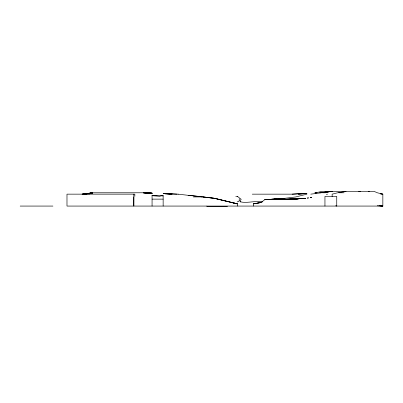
<?xml version="1.0" encoding="UTF-8"?>
<svg xmlns="http://www.w3.org/2000/svg" width="403" height="403" viewBox="0 0 403 403"><rect width="100%" height="100%" fill="white"/><g stroke="black" fill="none" stroke-linecap="round" stroke-linejoin="round"><path stroke-width="0.6" d="M332.137 196.593L332.143 194.16L337.684 192.775L346.096 191.39M133.831 196.916L133.796 206.069L133.831 194.15M88.766 194.16L92.534 192.906M91.249 193.239L92.534 192.886L84.746 194.16M237.12 201.913L238.662 201.45L239.231 200.699M306.93 194.16L295.842 196.931L284.76 198.316L272.171 199.193M326.385 194.453L327.553 194.16M90.791 193.254L92.534 192.866L88.464 193.616M86.559 194.16L92.534 192.861M240.929 201.707L240.495 201.797A8.267 0.292 -2.4 0 0 240.601 201.898C247.558 203.455 255.547 200.417 262.716 201.913M84.978 194.065L86.721 193.783M87.884 193.596L92.534 192.841L82.021 194.16L92.534 192.825L83.854 194.075M310.738 194.16L332.143 191.39L319.77 192.775M82.454 194.16L92.534 192.83M307.373 198.069L308.602 197.908M307.267 198.085L308.431 197.928M310.245 197.697L311.469 197.546M311.509 197.546L310.305 197.697L311.539 197.546M288.83 199.697L303.978 198.316L285.823 199.697L304.935 198.316L283.364 199.697L301.56 198.553M306.759 193.516L298.351 194.16L307.015 193.49M315.584 192.836L316.34 192.775L315.539 192.82M315.861 192.805L321.745 191.39L374.115 191.39L377.309 192.775L382.845 194.16L382.85 206.069L66.984 206.069L66.984 194.15L134.839 194.15L134.839 196.362M264.882 199.697L266.161 199.611M275.456 198.971L264.726 199.697L261.169 202.467L253.497 203.853L261.209 202.467L253.416 203.853L253.416 206.069M278.926 198.734L285.082 198.316M302.814 198.472L305.323 198.316L281.052 199.697L305.504 198.316L276.856 199.697M271.249 199.445L266.882 199.697L271.234 199.455M273.748 199.299L276.871 199.117M280.614 198.896L282.488 198.79M267.108 199.697L270.821 199.48M273.909 199.299L276.382 199.153M280.71 198.896L282.568 198.79M252.248 194.16L292.14 194.16L306.119 193.359M292.14 194.16L305.822 193.4M315.065 192.886L317.035 192.775L314.773 192.891M271.048 199.43L266.106 199.697L271.113 199.43M273.516 199.294L276.604 199.122M280.926 198.891L282.78 198.785M274.342 199.284L276.831 199.142M273.612 199.294L276.74 199.122M281.123 198.891L283.002 198.785M303.686 193.465L304.477 193.425M278.881 199.697L305.519 198.316M274.982 199.697L305.388 198.316M92.927 192.775L143.322 192.775L152.067 193.123L143.322 192.775L152.067 193.485M322.476 192.775L325.498 192.775M338.636 192.775L344.137 192.775M178.126 194.165L214.552 198.316L237.362 203.858L237.362 206.069M163.26 195.425L152.067 195.425L156.958 195.667M188.12 195.425L192.493 195.425M235.755 196.377L237.871 196.377M193.233 196.921L201.989 196.921M214.552 198.316L237.337 203.858L231.564 202.472M284.76 198.316L264.761 199.697M152.067 199.132L163.144 199.132M20.15 206.069L52.954 206.069M227.539 206.346L206.815 206.346L206.815 206.069M178.252 194.165L163.144 193.566L177.063 194.165M152.067 193.299L143.322 192.775L152.067 193.153M164.369 193.687L172.343 194.029M143.322 192.775L152.067 193.208M164.978 193.752L171.723 194.055M164.958 193.793L170.409 194.05M160.631 195.843L163.144 195.959M152.067 195.702L160.394 196.377M380.457 193.908L382.85 194.16L380.639 193.818M379.581 205.721L382.845 206.069A85.25 3.068 2.9 0 1 377.243 205.732M379.626 205.721L382.85 206.069M191.556 195.546L214.577 198.316M203.031 196.921L214.477 198.316L237.337 203.858M358.61 191.39L360.458 191.621M368.282 191.39L369.395 191.667M241.367 199.45L237.387 196.377M324.949 206.069L324.949 196.377L336.747 196.377L336.747 206.069A54.007 6.755 0.8 0 1 335.679 205.732M240.42 199.641L240.42 201.883M239.241 198.734L239.241 201.178M163.144 195.777L163.144 206.069M152.067 195.349L152.067 206.069M332.117 191.39L319.957 192.775L332.107 191.39"/></g></svg>
